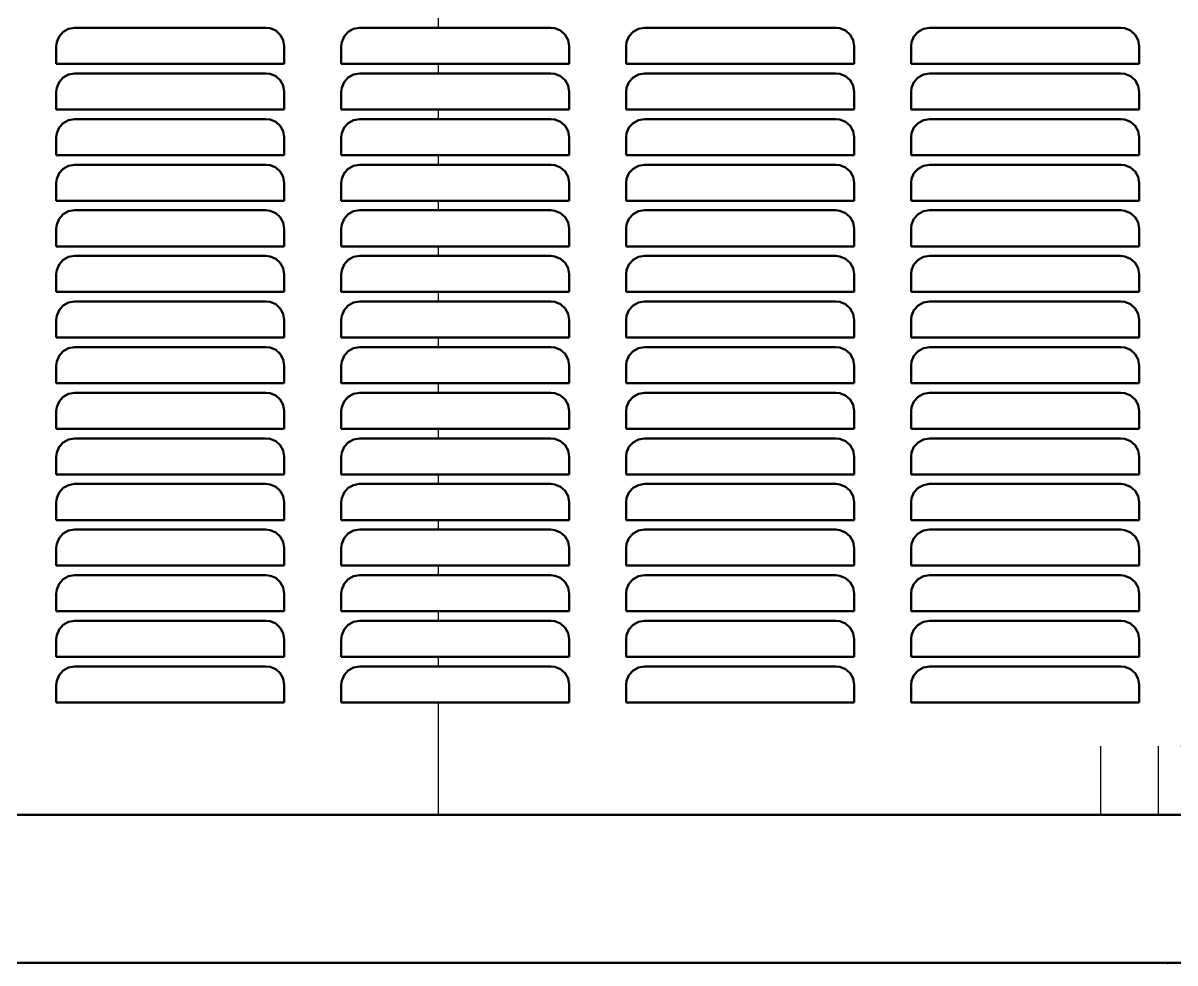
# Model space of a CAD drawing. Header units: inches. Extents: x 0 to 44.8, y 0 to 41.5.
# Drawn here: x 13.45 to 26.08, y 0 to 10.3 of the extents above; entities that cross this region are included whole.
import ezdxf

# ---------------------------------------------------------------- set-up
doc = ezdxf.new("R2010")
doc.units = ezdxf.units.IN
doc.header["$MEASUREMENT"] = 0
doc.linetypes.add('Dashed', pattern=[2, 1, -1])
for name, color, linetype, lineweight in [('2d ConnectionPoints', 7, 'Continuous', 50), ('AM_0', 7, 'Continuous', 50), ('AM_4', 3, 'Continuous', 25), ('AM_9', 6, 'Dashed', 25)]:
    doc.layers.add(name, color=color, linetype=linetype, lineweight=lineweight)

msp = doc.modelspace()

# ---------------------------------------------------------------- linework, layer by layer
at = {"layer": '2d ConnectionPoints'}
msp.add_point((26, 0), dxfattribs=at)
at = {"layer": 'AM_0'}
for p, q in [((16.111, 10.25), (14.011, 10.25)), ((19.236, 10.25), (17.136, 10.25)), ((22.361, 10.25), (20.261, 10.25)), ((25.486, 10.25), (23.386, 10.25)), ((13.811, 10.05), (13.811, 9.855)), ((16.311, 9.855), (16.311, 10.05)), ((16.936, 10.05), (16.936, 9.855)), ((19.436, 9.855), (19.436, 10.05)), ((20.061, 10.05), (20.061, 9.855)), ((22.561, 9.855), (22.561, 10.05)), ((23.186, 10.05), (23.186, 9.855)), ((25.686, 9.855), (25.686, 10.05)), ((13.811, 9.855), (16.311, 9.855)), ((16.936, 9.855), (19.436, 9.855)), ((20.061, 9.855), (22.561, 9.855)), ((23.186, 9.855), (25.686, 9.855)), ((16.111, 9.75), (14.011, 9.75)), ((19.236, 9.75), (17.136, 9.75)), ((22.361, 9.75), (20.261, 9.75)), ((25.486, 9.75), (23.386, 9.75)), ((13.811, 9.55), (13.811, 9.355)), ((16.311, 9.355), (16.311, 9.55)), ((16.936, 9.55), (16.936, 9.355)), ((19.436, 9.355), (19.436, 9.55)), ((20.061, 9.55), (20.061, 9.355)), ((22.561, 9.355), (22.561, 9.55)), ((23.186, 9.55), (23.186, 9.355)), ((25.686, 9.355), (25.686, 9.55)), ((13.811, 9.355), (16.311, 9.355)), ((16.936, 9.355), (19.436, 9.355)), ((20.061, 9.355), (22.561, 9.355)), ((23.186, 9.355), (25.686, 9.355)), ((16.111, 9.25), (14.011, 9.25)), ((19.236, 9.25), (17.136, 9.25)), ((22.361, 9.25), (20.261, 9.25)), ((25.486, 9.25), (23.386, 9.25)), ((13.811, 9.05), (13.811, 8.855)), ((16.311, 8.855), (16.311, 9.05)), ((16.936, 9.05), (16.936, 8.855)), ((19.436, 8.855), (19.436, 9.05)), ((20.061, 9.05), (20.061, 8.855)), ((22.561, 8.855), (22.561, 9.05)), ((23.186, 9.05), (23.186, 8.855)), ((25.686, 8.855), (25.686, 9.05)), ((13.811, 8.855), (16.311, 8.855)), ((16.936, 8.855), (19.436, 8.855)), ((20.061, 8.855), (22.561, 8.855)), ((23.186, 8.855), (25.686, 8.855)), ((16.111, 8.75), (14.011, 8.75)), ((19.236, 8.75), (17.136, 8.75)), ((22.361, 8.75), (20.261, 8.75)), ((25.486, 8.75), (23.386, 8.75)), ((13.811, 8.55), (13.811, 8.355)), ((16.311, 8.355), (16.311, 8.55)), ((16.936, 8.55), (16.936, 8.355)), ((19.436, 8.355), (19.436, 8.55)), ((20.061, 8.55), (20.061, 8.355)), ((22.561, 8.355), (22.561, 8.55)), ((23.186, 8.55), (23.186, 8.355)), ((25.686, 8.355), (25.686, 8.55)), ((13.811, 8.355), (16.311, 8.355)), ((16.936, 8.355), (19.436, 8.355)), ((20.061, 8.355), (22.561, 8.355)), ((23.186, 8.355), (25.686, 8.355)), ((16.111, 8.25), (14.011, 8.25)), ((19.236, 8.25), (17.136, 8.25)), ((22.361, 8.25), (20.261, 8.25)), ((25.486, 8.25), (23.386, 8.25)), ((13.811, 8.05), (13.811, 7.855)), ((16.311, 7.855), (16.311, 8.05)), ((16.936, 8.05), (16.936, 7.855)), ((19.436, 7.855), (19.436, 8.05)), ((20.061, 8.05), (20.061, 7.855)), ((22.561, 7.855), (22.561, 8.05)), ((23.186, 8.05), (23.186, 7.855)), ((25.686, 7.855), (25.686, 8.05)), ((13.811, 7.855), (16.311, 7.855)), ((16.936, 7.855), (19.436, 7.855)), ((20.061, 7.855), (22.561, 7.855)), ((23.186, 7.855), (25.686, 7.855)), ((16.111, 7.75), (14.011, 7.75)), ((19.236, 7.75), (17.136, 7.75)), ((22.361, 7.75), (20.261, 7.75)), ((25.486, 7.75), (23.386, 7.75)), ((13.811, 7.55), (13.811, 7.355)), ((16.311, 7.355), (16.311, 7.55)), ((16.936, 7.55), (16.936, 7.355)), ((19.436, 7.355), (19.436, 7.55)), ((20.061, 7.55), (20.061, 7.355)), ((22.561, 7.355), (22.561, 7.55)), ((23.186, 7.55), (23.186, 7.355)), ((25.686, 7.355), (25.686, 7.55)), ((13.811, 7.355), (16.311, 7.355)), ((16.936, 7.355), (19.436, 7.355)), ((20.061, 7.355), (22.561, 7.355)), ((23.186, 7.355), (25.686, 7.355)), ((16.111, 7.25), (14.011, 7.25)), ((19.236, 7.25), (17.136, 7.25)), ((22.361, 7.25), (20.261, 7.25)), ((25.486, 7.25), (23.386, 7.25)), ((13.811, 7.05), (13.811, 6.855)), ((16.311, 6.855), (16.311, 7.05)), ((16.936, 7.05), (16.936, 6.855)), ((19.436, 6.855), (19.436, 7.05)), ((20.061, 7.05), (20.061, 6.855)), ((22.561, 6.855), (22.561, 7.05)), ((23.186, 7.05), (23.186, 6.855)), ((25.686, 6.855), (25.686, 7.05)), ((13.811, 6.855), (16.311, 6.855)), ((16.936, 6.855), (19.436, 6.855)), ((20.061, 6.855), (22.561, 6.855)), ((23.186, 6.855), (25.686, 6.855)), ((16.111, 6.75), (14.011, 6.75)), ((19.236, 6.75), (17.136, 6.75)), ((22.361, 6.75), (20.261, 6.75)), ((25.486, 6.75), (23.386, 6.75)), ((13.811, 6.55), (13.811, 6.355)), ((16.311, 6.355), (16.311, 6.55)), ((16.936, 6.55), (16.936, 6.355)), ((19.436, 6.355), (19.436, 6.55)), ((20.061, 6.55), (20.061, 6.355)), ((22.561, 6.355), (22.561, 6.55)), ((23.186, 6.55), (23.186, 6.355)), ((25.686, 6.355), (25.686, 6.55)), ((13.811, 6.355), (16.311, 6.355)), ((16.936, 6.355), (19.436, 6.355)), ((20.061, 6.355), (22.561, 6.355)), ((23.186, 6.355), (25.686, 6.355)), ((16.111, 6.25), (14.011, 6.25)), ((19.236, 6.25), (17.136, 6.25)), ((22.361, 6.25), (20.261, 6.25)), ((25.486, 6.25), (23.386, 6.25)), ((13.811, 6.05), (13.811, 5.855)), ((16.311, 5.855), (16.311, 6.05)), ((16.936, 6.05), (16.936, 5.855)), ((19.436, 5.855), (19.436, 6.05)), ((20.061, 6.05), (20.061, 5.855)), ((22.561, 5.855), (22.561, 6.05)), ((23.186, 6.05), (23.186, 5.855)), ((25.686, 5.855), (25.686, 6.05)), ((13.811, 5.855), (16.311, 5.855)), ((16.936, 5.855), (19.436, 5.855)), ((20.061, 5.855), (22.561, 5.855)), ((23.186, 5.855), (25.686, 5.855)), ((16.111, 5.75), (14.011, 5.75)), ((19.236, 5.75), (17.136, 5.75)), ((22.361, 5.75), (20.261, 5.75)), ((25.486, 5.75), (23.386, 5.75)), ((13.811, 5.55), (13.811, 5.355)), ((16.311, 5.355), (16.311, 5.55)), ((16.936, 5.55), (16.936, 5.355)), ((19.436, 5.355), (19.436, 5.55)), ((20.061, 5.55), (20.061, 5.355)), ((22.561, 5.355), (22.561, 5.55)), ((23.186, 5.55), (23.186, 5.355)), ((25.686, 5.355), (25.686, 5.55)), ((13.811, 5.355), (16.311, 5.355)), ((16.936, 5.355), (19.436, 5.355)), ((20.061, 5.355), (22.561, 5.355)), ((23.186, 5.355), (25.686, 5.355)), ((16.111, 5.25), (14.011, 5.25)), ((19.236, 5.25), (17.136, 5.25)), ((22.361, 5.25), (20.261, 5.25)), ((25.486, 5.25), (23.386, 5.25)), ((13.811, 5.05), (13.811, 4.855)), ((16.311, 4.855), (16.311, 5.05)), ((16.936, 5.05), (16.936, 4.855)), ((19.436, 4.855), (19.436, 5.05)), ((20.061, 5.05), (20.061, 4.855)), ((22.561, 4.855), (22.561, 5.05)), ((23.186, 5.05), (23.186, 4.855)), ((25.686, 4.855), (25.686, 5.05)), ((13.811, 4.855), (16.311, 4.855)), ((16.936, 4.855), (19.436, 4.855)), ((20.061, 4.855), (22.561, 4.855)), ((23.186, 4.855), (25.686, 4.855)), ((16.111, 4.75), (14.011, 4.75)), ((19.236, 4.75), (17.136, 4.75)), ((22.361, 4.75), (20.261, 4.75)), ((25.486, 4.75), (23.386, 4.75)), ((13.811, 4.55), (13.811, 4.355)), ((16.311, 4.355), (16.311, 4.55)), ((16.936, 4.55), (16.936, 4.355)), ((19.436, 4.355), (19.436, 4.55)), ((20.061, 4.55), (20.061, 4.355)), ((22.561, 4.355), (22.561, 4.55)), ((23.186, 4.55), (23.186, 4.355)), ((25.686, 4.355), (25.686, 4.55)), ((13.811, 4.355), (16.311, 4.355)), ((16.936, 4.355), (19.436, 4.355)), ((20.061, 4.355), (22.561, 4.355)), ((23.186, 4.355), (25.686, 4.355)), ((16.111, 4.25), (14.011, 4.25)), ((19.236, 4.25), (17.136, 4.25)), ((22.361, 4.25), (20.261, 4.25)), ((25.486, 4.25), (23.386, 4.25)), ((13.811, 4.05), (13.811, 3.855)), ((16.311, 3.855), (16.311, 4.05)), ((16.936, 4.05), (16.936, 3.855)), ((19.436, 3.855), (19.436, 4.05)), ((20.061, 4.05), (20.061, 3.855)), ((22.561, 3.855), (22.561, 4.05)), ((23.186, 4.05), (23.186, 3.855)), ((25.686, 3.855), (25.686, 4.05)), ((13.811, 3.855), (16.311, 3.855)), ((16.936, 3.855), (19.436, 3.855)), ((20.061, 3.855), (22.561, 3.855)), ((23.186, 3.855), (25.686, 3.855)), ((16.111, 3.75), (14.011, 3.75)), ((19.236, 3.75), (17.136, 3.75)), ((22.361, 3.75), (20.261, 3.75)), ((25.486, 3.75), (23.386, 3.75)), ((13.811, 3.55), (13.811, 3.355)), ((16.311, 3.355), (16.311, 3.55)), ((16.936, 3.55), (16.936, 3.355)), ((19.436, 3.355), (19.436, 3.55)), ((20.061, 3.55), (20.061, 3.355)), ((22.561, 3.355), (22.561, 3.55)), ((23.186, 3.55), (23.186, 3.355)), ((25.686, 3.355), (25.686, 3.55)), ((13.811, 3.355), (16.311, 3.355)), ((16.936, 3.355), (19.436, 3.355)), ((20.061, 3.355), (22.561, 3.355)), ((23.186, 3.355), (25.686, 3.355)), ((16.111, 3.25), (14.011, 3.25)), ((19.236, 3.25), (17.136, 3.25)), ((22.361, 3.25), (20.261, 3.25)), ((25.486, 3.25), (23.386, 3.25)), ((13.811, 3.05), (13.811, 2.855)), ((16.311, 2.855), (16.311, 3.05)), ((16.936, 3.05), (16.936, 2.855)), ((19.436, 2.855), (19.436, 3.05)), ((20.061, 3.05), (20.061, 2.855)), ((22.561, 2.855), (22.561, 3.05)), ((23.186, 3.05), (23.186, 2.855)), ((25.686, 2.855), (25.686, 3.05)), ((13.811, 2.855), (16.311, 2.855)), ((16.936, 2.855), (19.436, 2.855)), ((20.061, 2.855), (22.561, 2.855)), ((23.186, 2.855), (25.686, 2.855)), ((0.23, 1.625), (35.77, 1.625)), ((3.39, 0), (32.11, 0))]:
    msp.add_line(p, q, dxfattribs=at)
for points in [[(14.011, 10.25), (13.94477, 10.23872), (13.88601, 10.20613), (13.84135, 10.15593), (13.81585, 10.09379), (13.811, 10.05)], [(16.311, 10.05), (16.29973, 10.1162), (16.26718, 10.17493), (16.21703, 10.21958), (16.15492, 10.24512), (16.111, 10.25)], [(17.136, 10.25), (17.0698, 10.23873), (17.01106, 10.20617), (16.96641, 10.15601), (16.94088, 10.0939), (16.936, 10.05)], [(19.436, 10.05), (19.42473, 10.1162), (19.39218, 10.17493), (19.34203, 10.21958), (19.27992, 10.24512), (19.236, 10.25)], [(20.261, 10.25), (20.19479, 10.23872), (20.13605, 10.20616), (20.09139, 10.15599), (20.06587, 10.09387), (20.061, 10.05)], [(22.561, 10.05), (22.54974, 10.11617), (22.51723, 10.17487), (22.46712, 10.21952), (22.40504, 10.24509), (22.361, 10.25)], [(23.386, 10.25), (23.31975, 10.23871), (23.26097, 10.2061), (23.21632, 10.15587), (23.19084, 10.09372), (23.186, 10.05)], [(25.686, 10.05), (25.67476, 10.1161), (25.64233, 10.17474), (25.59233, 10.21939), (25.53029, 10.24503), (25.486, 10.25)], [(14.011, 9.75), (13.94477, 9.73872), (13.88601, 9.70613), (13.84135, 9.65593), (13.81585, 9.59379), (13.811, 9.55)], [(16.311, 9.55), (16.29973, 9.6162), (16.26718, 9.67493), (16.21703, 9.71958), (16.15492, 9.74512), (16.111, 9.75)], [(17.136, 9.75), (17.0698, 9.73873), (17.01106, 9.70617), (16.96641, 9.65601), (16.94088, 9.5939), (16.936, 9.55)], [(19.436, 9.55), (19.42473, 9.6162), (19.39218, 9.67493), (19.34203, 9.71958), (19.27992, 9.74512), (19.236, 9.75)], [(20.261, 9.75), (20.19479, 9.73872), (20.13605, 9.70616), (20.09139, 9.65599), (20.06587, 9.59387), (20.061, 9.55)], [(22.561, 9.55), (22.54974, 9.61617), (22.51723, 9.67487), (22.46712, 9.71952), (22.40504, 9.74509), (22.361, 9.75)], [(23.386, 9.75), (23.31975, 9.73871), (23.26097, 9.7061), (23.21632, 9.65587), (23.19084, 9.59372), (23.186, 9.55)], [(25.686, 9.55), (25.67476, 9.6161), (25.64233, 9.67474), (25.59233, 9.71939), (25.53029, 9.74503), (25.486, 9.75)], [(14.011, 9.25), (13.94477, 9.23872), (13.88601, 9.20613), (13.84135, 9.15593), (13.81585, 9.09379), (13.811, 9.05)], [(16.311, 9.05), (16.29973, 9.1162), (16.26718, 9.17493), (16.21703, 9.21958), (16.15492, 9.24512), (16.111, 9.25)], [(17.136, 9.25), (17.0698, 9.23873), (17.01106, 9.20617), (16.96641, 9.15601), (16.94088, 9.0939), (16.936, 9.05)], [(19.436, 9.05), (19.42473, 9.1162), (19.39218, 9.17493), (19.34203, 9.21958), (19.27992, 9.24512), (19.236, 9.25)], [(20.261, 9.25), (20.19479, 9.23872), (20.13605, 9.20616), (20.09139, 9.15599), (20.06587, 9.09387), (20.061, 9.05)], [(22.561, 9.05), (22.54974, 9.11617), (22.51723, 9.17487), (22.46712, 9.21952), (22.40504, 9.24509), (22.361, 9.25)], [(23.386, 9.25), (23.31975, 9.23871), (23.26097, 9.2061), (23.21632, 9.15587), (23.19084, 9.09372), (23.186, 9.05)], [(25.686, 9.05), (25.67476, 9.1161), (25.64233, 9.17474), (25.59233, 9.21939), (25.53029, 9.24503), (25.486, 9.25)], [(14.011, 8.75), (13.94477, 8.73872), (13.88601, 8.70613), (13.84135, 8.65593), (13.81585, 8.59379), (13.811, 8.55)], [(16.311, 8.55), (16.29973, 8.6162), (16.26718, 8.67493), (16.21703, 8.71958), (16.15492, 8.74512), (16.111, 8.75)], [(17.136, 8.75), (17.0698, 8.73873), (17.01106, 8.70617), (16.96641, 8.65601), (16.94088, 8.5939), (16.936, 8.55)], [(19.436, 8.55), (19.42473, 8.6162), (19.39218, 8.67493), (19.34203, 8.71958), (19.27992, 8.74512), (19.236, 8.75)], [(20.261, 8.75), (20.19479, 8.73872), (20.13605, 8.70616), (20.09139, 8.65599), (20.06587, 8.59387), (20.061, 8.55)], [(22.561, 8.55), (22.54974, 8.61617), (22.51723, 8.67487), (22.46712, 8.71952), (22.40504, 8.74509), (22.361, 8.75)], [(23.386, 8.75), (23.31975, 8.73871), (23.26097, 8.7061), (23.21632, 8.65587), (23.19084, 8.59372), (23.186, 8.55)], [(25.686, 8.55), (25.67476, 8.6161), (25.64233, 8.67474), (25.59233, 8.71939), (25.53029, 8.74503), (25.486, 8.75)], [(14.011, 8.25), (13.94477, 8.23872), (13.88601, 8.20613), (13.84135, 8.15593), (13.81585, 8.09379), (13.811, 8.05)], [(16.311, 8.05), (16.29973, 8.1162), (16.26718, 8.17493), (16.21703, 8.21958), (16.15492, 8.24512), (16.111, 8.25)], [(17.136, 8.25), (17.0698, 8.23873), (17.01106, 8.20617), (16.96641, 8.15601), (16.94088, 8.0939), (16.936, 8.05)], [(19.436, 8.05), (19.42473, 8.1162), (19.39218, 8.17493), (19.34203, 8.21958), (19.27992, 8.24512), (19.236, 8.25)], [(20.261, 8.25), (20.19479, 8.23872), (20.13605, 8.20616), (20.09139, 8.15599), (20.06587, 8.09387), (20.061, 8.05)], [(22.561, 8.05), (22.54974, 8.11617), (22.51723, 8.17487), (22.46712, 8.21952), (22.40504, 8.24509), (22.361, 8.25)], [(23.386, 8.25), (23.31975, 8.23871), (23.26097, 8.2061), (23.21632, 8.15587), (23.19084, 8.09372), (23.186, 8.05)], [(25.686, 8.05), (25.67476, 8.1161), (25.64233, 8.17474), (25.59233, 8.21939), (25.53029, 8.24503), (25.486, 8.25)], [(14.011, 7.75), (13.94477, 7.73872), (13.88601, 7.70613), (13.84135, 7.65593), (13.81585, 7.59379), (13.811, 7.55)], [(16.311, 7.55), (16.29973, 7.6162), (16.26718, 7.67493), (16.21703, 7.71958), (16.15492, 7.74512), (16.111, 7.75)], [(17.136, 7.75), (17.0698, 7.73873), (17.01106, 7.70617), (16.96641, 7.65601), (16.94088, 7.5939), (16.936, 7.55)], [(19.436, 7.55), (19.42473, 7.6162), (19.39218, 7.67493), (19.34203, 7.71958), (19.27992, 7.74512), (19.236, 7.75)], [(20.261, 7.75), (20.19479, 7.73872), (20.13605, 7.70616), (20.09139, 7.65599), (20.06587, 7.59387), (20.061, 7.55)], [(22.561, 7.55), (22.54974, 7.61617), (22.51723, 7.67487), (22.46712, 7.71952), (22.40504, 7.74509), (22.361, 7.75)], [(23.386, 7.75), (23.31975, 7.73871), (23.26097, 7.7061), (23.21632, 7.65587), (23.19084, 7.59372), (23.186, 7.55)], [(25.686, 7.55), (25.67476, 7.6161), (25.64233, 7.67474), (25.59233, 7.71939), (25.53029, 7.74503), (25.486, 7.75)], [(14.011, 7.25), (13.94477, 7.23872), (13.88601, 7.20613), (13.84135, 7.15593), (13.81585, 7.09379), (13.811, 7.05)], [(16.311, 7.05), (16.29973, 7.1162), (16.26718, 7.17493), (16.21703, 7.21958), (16.15492, 7.24512), (16.111, 7.25)], [(17.136, 7.25), (17.0698, 7.23873), (17.01106, 7.20617), (16.96641, 7.15601), (16.94088, 7.0939), (16.936, 7.05)], [(19.436, 7.05), (19.42473, 7.1162), (19.39218, 7.17493), (19.34203, 7.21958), (19.27992, 7.24512), (19.236, 7.25)], [(20.261, 7.25), (20.19479, 7.23872), (20.13605, 7.20616), (20.09139, 7.15599), (20.06587, 7.09387), (20.061, 7.05)], [(22.561, 7.05), (22.54974, 7.11617), (22.51723, 7.17487), (22.46712, 7.21952), (22.40504, 7.24509), (22.361, 7.25)], [(23.386, 7.25), (23.31975, 7.23871), (23.26097, 7.2061), (23.21632, 7.15587), (23.19084, 7.09372), (23.186, 7.05)], [(25.686, 7.05), (25.67476, 7.1161), (25.64233, 7.17474), (25.59233, 7.21939), (25.53029, 7.24503), (25.486, 7.25)], [(14.011, 6.75), (13.94477, 6.73872), (13.88601, 6.70613), (13.84135, 6.65593), (13.81585, 6.59379), (13.811, 6.55)], [(16.311, 6.55), (16.29973, 6.6162), (16.26718, 6.67493), (16.21703, 6.71958), (16.15492, 6.74512), (16.111, 6.75)], [(17.136, 6.75), (17.0698, 6.73873), (17.01106, 6.70617), (16.96641, 6.65601), (16.94088, 6.5939), (16.936, 6.55)], [(19.436, 6.55), (19.42473, 6.6162), (19.39218, 6.67493), (19.34203, 6.71958), (19.27992, 6.74512), (19.236, 6.75)], [(20.261, 6.75), (20.19479, 6.73872), (20.13605, 6.70616), (20.09139, 6.65599), (20.06587, 6.59387), (20.061, 6.55)], [(22.561, 6.55), (22.54974, 6.61617), (22.51723, 6.67487), (22.46712, 6.71952), (22.40504, 6.74509), (22.361, 6.75)], [(23.386, 6.75), (23.31975, 6.73871), (23.26097, 6.7061), (23.21632, 6.65587), (23.19084, 6.59372), (23.186, 6.55)], [(25.686, 6.55), (25.67476, 6.6161), (25.64233, 6.67474), (25.59233, 6.71939), (25.53029, 6.74503), (25.486, 6.75)], [(14.011, 6.25), (13.94477, 6.23872), (13.88601, 6.20613), (13.84135, 6.15593), (13.81585, 6.09379), (13.811, 6.05)], [(16.311, 6.05), (16.29973, 6.1162), (16.26718, 6.17493), (16.21703, 6.21958), (16.15492, 6.24512), (16.111, 6.25)], [(17.136, 6.25), (17.0698, 6.23873), (17.01106, 6.20617), (16.96641, 6.15601), (16.94088, 6.0939), (16.936, 6.05)], [(19.436, 6.05), (19.42473, 6.1162), (19.39218, 6.17493), (19.34203, 6.21958), (19.27992, 6.24512), (19.236, 6.25)], [(20.261, 6.25), (20.19479, 6.23872), (20.13605, 6.20616), (20.09139, 6.15599), (20.06587, 6.09387), (20.061, 6.05)], [(22.561, 6.05), (22.54974, 6.11617), (22.51723, 6.17487), (22.46712, 6.21952), (22.40504, 6.24509), (22.361, 6.25)], [(23.386, 6.25), (23.31975, 6.23871), (23.26097, 6.2061), (23.21632, 6.15587), (23.19084, 6.09372), (23.186, 6.05)], [(25.686, 6.05), (25.67476, 6.1161), (25.64233, 6.17474), (25.59233, 6.21939), (25.53029, 6.24503), (25.486, 6.25)], [(14.011, 5.75), (13.94477, 5.73872), (13.88601, 5.70613), (13.84135, 5.65593), (13.81585, 5.59379), (13.811, 5.55)], [(16.311, 5.55), (16.29973, 5.6162), (16.26718, 5.67493), (16.21703, 5.71958), (16.15492, 5.74512), (16.111, 5.75)], [(17.136, 5.75), (17.0698, 5.73873), (17.01106, 5.70617), (16.96641, 5.65601), (16.94088, 5.5939), (16.936, 5.55)], [(19.436, 5.55), (19.42473, 5.6162), (19.39218, 5.67493), (19.34203, 5.71958), (19.27992, 5.74512), (19.236, 5.75)], [(20.261, 5.75), (20.19479, 5.73872), (20.13605, 5.70616), (20.09139, 5.65599), (20.06587, 5.59387), (20.061, 5.55)], [(22.561, 5.55), (22.54974, 5.61617), (22.51723, 5.67487), (22.46712, 5.71952), (22.40504, 5.74509), (22.361, 5.75)], [(23.386, 5.75), (23.31975, 5.73871), (23.26097, 5.7061), (23.21632, 5.65587), (23.19084, 5.59372), (23.186, 5.55)], [(25.686, 5.55), (25.67476, 5.6161), (25.64233, 5.67474), (25.59233, 5.71939), (25.53029, 5.74503), (25.486, 5.75)], [(14.011, 5.25), (13.94477, 5.23872), (13.88601, 5.20613), (13.84135, 5.15593), (13.81585, 5.09379), (13.811, 5.05)], [(16.311, 5.05), (16.29973, 5.1162), (16.26718, 5.17493), (16.21703, 5.21958), (16.15492, 5.24512), (16.111, 5.25)], [(17.136, 5.25), (17.0698, 5.23873), (17.01106, 5.20617), (16.96641, 5.15601), (16.94088, 5.0939), (16.936, 5.05)], [(19.436, 5.05), (19.42473, 5.1162), (19.39218, 5.17493), (19.34203, 5.21958), (19.27992, 5.24512), (19.236, 5.25)], [(20.261, 5.25), (20.19479, 5.23872), (20.13605, 5.20616), (20.09139, 5.15599), (20.06587, 5.09387), (20.061, 5.05)], [(22.561, 5.05), (22.54974, 5.11617), (22.51723, 5.17487), (22.46712, 5.21952), (22.40504, 5.24509), (22.361, 5.25)], [(23.386, 5.25), (23.31975, 5.23871), (23.26097, 5.2061), (23.21632, 5.15587), (23.19084, 5.09372), (23.186, 5.05)], [(25.686, 5.05), (25.67476, 5.1161), (25.64233, 5.17474), (25.59233, 5.21939), (25.53029, 5.24503), (25.486, 5.25)], [(14.011, 4.75), (13.94477, 4.73872), (13.88601, 4.70613), (13.84135, 4.65593), (13.81585, 4.59379), (13.811, 4.55)], [(16.311, 4.55), (16.29973, 4.6162), (16.26718, 4.67493), (16.21703, 4.71958), (16.15492, 4.74512), (16.111, 4.75)], [(17.136, 4.75), (17.0698, 4.73873), (17.01106, 4.70617), (16.96641, 4.65601), (16.94088, 4.5939), (16.936, 4.55)], [(19.436, 4.55), (19.42473, 4.6162), (19.39218, 4.67493), (19.34203, 4.71958), (19.27992, 4.74512), (19.236, 4.75)], [(20.261, 4.75), (20.19479, 4.73872), (20.13605, 4.70616), (20.09139, 4.65599), (20.06587, 4.59387), (20.061, 4.55)], [(22.561, 4.55), (22.54974, 4.61617), (22.51723, 4.67487), (22.46712, 4.71952), (22.40504, 4.74509), (22.361, 4.75)], [(23.386, 4.75), (23.31975, 4.73871), (23.26097, 4.7061), (23.21632, 4.65587), (23.19084, 4.59372), (23.186, 4.55)], [(25.686, 4.55), (25.67476, 4.6161), (25.64233, 4.67474), (25.59233, 4.71939), (25.53029, 4.74503), (25.486, 4.75)], [(14.011, 4.25), (13.94477, 4.23872), (13.88601, 4.20613), (13.84135, 4.15593), (13.81585, 4.09379), (13.811, 4.05)], [(16.311, 4.05), (16.29973, 4.1162), (16.26718, 4.17493), (16.21703, 4.21958), (16.15492, 4.24512), (16.111, 4.25)], [(17.136, 4.25), (17.0698, 4.23873), (17.01106, 4.20617), (16.96641, 4.15601), (16.94088, 4.0939), (16.936, 4.05)], [(19.436, 4.05), (19.42473, 4.1162), (19.39218, 4.17493), (19.34203, 4.21958), (19.27992, 4.24512), (19.236, 4.25)], [(20.261, 4.25), (20.19479, 4.23872), (20.13605, 4.20616), (20.09139, 4.15599), (20.06587, 4.09387), (20.061, 4.05)], [(22.561, 4.05), (22.54974, 4.11617), (22.51723, 4.17487), (22.46712, 4.21952), (22.40504, 4.24509), (22.361, 4.25)], [(23.386, 4.25), (23.31975, 4.23871), (23.26097, 4.2061), (23.21632, 4.15587), (23.19084, 4.09372), (23.186, 4.05)], [(25.686, 4.05), (25.67476, 4.1161), (25.64233, 4.17474), (25.59233, 4.21939), (25.53029, 4.24503), (25.486, 4.25)], [(14.011, 3.75), (13.94477, 3.73872), (13.88601, 3.70613), (13.84135, 3.65593), (13.81585, 3.59379), (13.811, 3.55)], [(16.311, 3.55), (16.29973, 3.6162), (16.26718, 3.67493), (16.21703, 3.71958), (16.15492, 3.74512), (16.111, 3.75)], [(17.136, 3.75), (17.0698, 3.73873), (17.01106, 3.70617), (16.96641, 3.65601), (16.94088, 3.5939), (16.936, 3.55)], [(19.436, 3.55), (19.42473, 3.6162), (19.39218, 3.67493), (19.34203, 3.71958), (19.27992, 3.74512), (19.236, 3.75)], [(20.261, 3.75), (20.19479, 3.73872), (20.13605, 3.70616), (20.09139, 3.65599), (20.06587, 3.59387), (20.061, 3.55)], [(22.561, 3.55), (22.54974, 3.61617), (22.51723, 3.67487), (22.46712, 3.71952), (22.40504, 3.74509), (22.361, 3.75)], [(23.386, 3.75), (23.31975, 3.73871), (23.26097, 3.7061), (23.21632, 3.65587), (23.19084, 3.59372), (23.186, 3.55)], [(25.686, 3.55), (25.67476, 3.6161), (25.64233, 3.67474), (25.59233, 3.71939), (25.53029, 3.74503), (25.486, 3.75)], [(14.011, 3.25), (13.94477, 3.23872), (13.88601, 3.20613), (13.84135, 3.15593), (13.81585, 3.09379), (13.811, 3.05)], [(16.311, 3.05), (16.29973, 3.1162), (16.26718, 3.17493), (16.21703, 3.21958), (16.15492, 3.24512), (16.111, 3.25)], [(17.136, 3.25), (17.0698, 3.23873), (17.01106, 3.20617), (16.96641, 3.15601), (16.94088, 3.0939), (16.936, 3.05)], [(19.436, 3.05), (19.42473, 3.1162), (19.39218, 3.17493), (19.34203, 3.21958), (19.27992, 3.24512), (19.236, 3.25)], [(20.261, 3.25), (20.19479, 3.23872), (20.13605, 3.20616), (20.09139, 3.15599), (20.06587, 3.09387), (20.061, 3.05)], [(22.561, 3.05), (22.54974, 3.11617), (22.51723, 3.17487), (22.46712, 3.21952), (22.40504, 3.24509), (22.361, 3.25)], [(23.386, 3.25), (23.31975, 3.23871), (23.26097, 3.2061), (23.21632, 3.15587), (23.19084, 3.09372), (23.186, 3.05)], [(25.686, 3.05), (25.67476, 3.1161), (25.64233, 3.17474), (25.59233, 3.21939), (25.53029, 3.24503), (25.486, 3.25)]]:
    msp.add_lwpolyline(points, dxfattribs=at)
at = {"layer": 'AM_4'}
for p, q in [((18, 10.355), (18, 10.25)), ((18, 9.855), (18, 9.75)), ((18, 9.355), (18, 9.25)), ((18, 8.855), (18, 8.75)), ((18, 8.355), (18, 8.25)), ((18, 7.855), (18, 7.75)), ((18, 7.355), (18, 7.25)), ((18, 6.855), (18, 6.75)), ((18, 6.355), (18, 6.25)), ((18, 5.855), (18, 5.75)), ((18, 5.355), (18, 5.25)), ((18, 4.855), (18, 4.75)), ((18, 4.355), (18, 4.25)), ((18, 3.855), (18, 3.75)), ((18, 3.355), (18, 3.25)), ((18, 2.855), (18, 1.625))]:
    msp.add_line(p, q, dxfattribs=at)
at = {"layer": 'AM_9'}
for p, q in [((25.26098, 2.375), (25.26098, 1.625)), ((35.14106, 2.375), (25.26098, 2.375)), ((25.894, 2.375), (25.894, 1.625))]:
    msp.add_line(p, q, dxfattribs=at)

doc.saveas('drawing.dxf')
